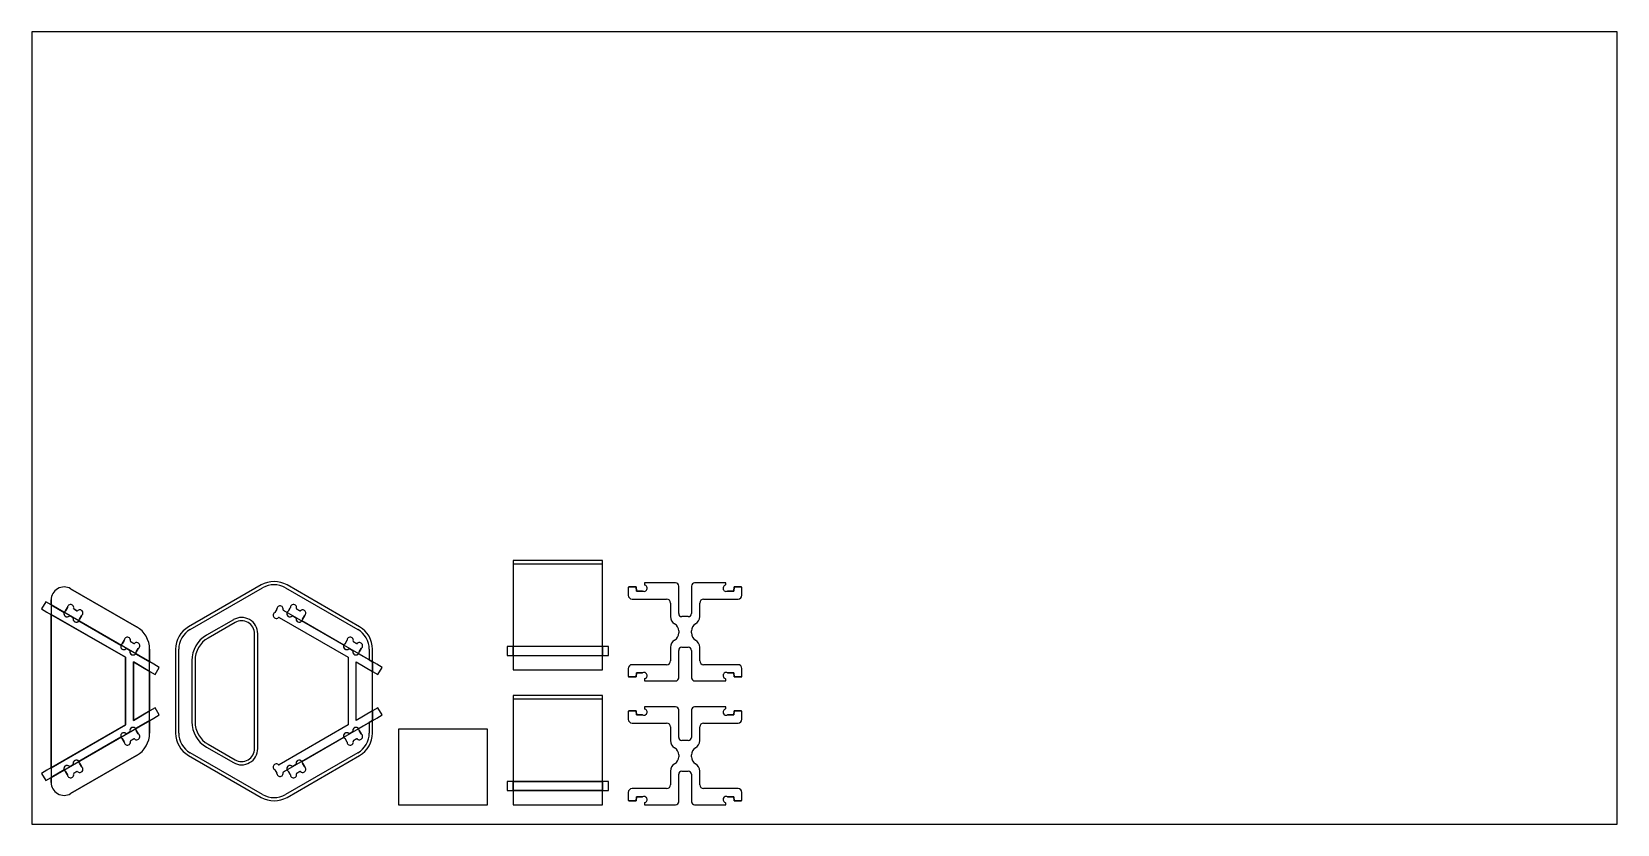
# Model space of a CAD drawing. Extents: x 0.2 to 96.2, y 0.1 to 48.1.
import ezdxf

# ---------------------------------------------------------------- set-up
doc = ezdxf.new("R2010")
doc.units = 0
doc.header["$MEASUREMENT"] = 0
doc.layers.get('0').update_dxf_attribs({"linetype": 'CONTINUOUS'})
for name, color, linetype in [('BOX_STOCK', 1, 'CONTINUOUS'), ('POCKETS', 171, 'CONTINUOUS'), ('PROFILES_INSIDE', 4, 'CONTINUOUS'), ('PROFILES_OUTSIDE', 6, 'CONTINUOUS')]:
    doc.layers.add(name, color=color, linetype=linetype)

msp = doc.modelspace()

# ---------------------------------------------------------------- linework, layer by layer
at = {"color": 7, "linetype": 'CONTINUOUS'}
for p, q in [((34.753, 16.091), (29.359, 16.091)), ((29.359, 16.091), (29.359, 15.894)), ((29.359, 15.894), (34.753, 15.894)), ((29.359, 15.894), (29.359, 10.89)), ((34.753, 15.894), (34.753, 16.091)), ((34.753, 10.89), (34.753, 15.894)), ((14.073, 14.613), (9.681, 12.077)), ((9.78, 11.906), (14.172, 14.442)), ((15.55, 14.442), (19.942, 11.906)), ((20.04, 12.077), (15.648, 14.613)), ((36.322, 14.454), (36.322, 13.991)), ((36.361, 14.493), (36.804, 14.493)), ((36.804, 14.493), (36.82, 14.247)), ((37.306, 14.739), (37.306, 14.636)), ((39.19, 14.739), (37.306, 14.739)), ((39.381, 12.886), (39.381, 14.549)), ((40.152, 14.549), (40.152, 12.886)), ((42.227, 14.739), (40.343, 14.739)), ((42.227, 14.636), (42.227, 14.739)), ((42.713, 14.247), (42.729, 14.493)), ((42.729, 14.493), (43.172, 14.493)), ((43.211, 13.991), (43.211, 14.454)), ((1.358, 13.401), (1.358, 13.703)), ((2.539, 14.385), (6.538, 12.077)), ((36.558, 13.755), (38.644, 13.755)), ((36.82, 14.247), (37.177, 14.247)), ((38.881, 13.519), (38.881, 12.695)), ((40.652, 12.695), (40.652, 13.519)), ((40.888, 13.755), (42.975, 13.755)), ((42.355, 14.247), (42.713, 14.247)), ((1.358, 13.401), (2.146, 12.946)), ((1.358, 13.401), (1.358, 12.824)), ((5.855, 10.228), (1.358, 12.824)), ((1.358, 3.531), (1.358, 12.824)), ((2.224, 13.041), (2.339, 13.24)), ((2.496, 12.736), (2.676, 12.632)), ((2.739, 13.157), (2.919, 13.053)), ((3.191, 12.747), (3.077, 12.549)), ((12.4, 12.51), (10.764, 11.565)), ((15.028, 13.156), (14.907, 12.946)), ((15.179, 12.641), (19.357, 10.228)), ((15.653, 12.943), (15.428, 13.073)), ((15.732, 13.038), (15.846, 13.237)), ((16.004, 12.733), (16.184, 12.629)), ((16.247, 13.154), (16.426, 13.05)), ((16.699, 12.745), (16.584, 12.546)), ((39.961, 12.695), (39.571, 12.695)), ((3.034, 12.433), (5.586, 10.96)), ((12.499, 12.34), (10.863, 11.395)), ((13.68, 4.697), (13.68, 11.658)), ((13.876, 4.697), (13.876, 11.658)), ((19.089, 10.96), (16.541, 12.43)), ((39.381, 11.829), (39.381, 11.708)), ((40.152, 11.708), (40.152, 11.829)), ((5.665, 11.055), (5.779, 11.253)), ((5.937, 10.749), (6.117, 10.646)), ((6.18, 11.17), (6.36, 11.066)), ((6.632, 10.761), (6.517, 10.563)), ((7.325, 10.713), (7.325, 9.956)), ((8.894, 10.713), (8.894, 5.642)), ((9.091, 5.642), (9.091, 10.713)), ((19.167, 11.055), (19.282, 11.253)), ((19.439, 10.749), (19.619, 10.646)), ((19.682, 11.17), (19.862, 11.066)), ((20.134, 10.761), (20.02, 10.563)), ((20.631, 10.713), (20.631, 10.069)), ((20.827, 9.956), (20.827, 10.713)), ((34.753, 10.89), (29.359, 10.89)), ((29.359, 10.337), (29.359, 10.89)), ((34.753, 10.89), (34.753, 10.337)), ((38.881, 10.842), (38.881, 10.018)), ((39.381, 8.989), (39.381, 10.651)), ((39.571, 10.842), (39.961, 10.842)), ((40.152, 10.651), (40.152, 8.989)), ((40.652, 10.018), (40.652, 10.842)), ((5.855, 6.127), (5.855, 10.228)), ((6.341, 9.948), (6.341, 6.407)), ((7.325, 9.379), (6.341, 9.948)), ((6.474, 10.447), (7.325, 9.956)), ((7.325, 9.379), (7.325, 9.956)), ((9.878, 10.031), (9.878, 6.324)), ((10.075, 10.031), (10.075, 6.324)), ((19.357, 10.228), (19.357, 6.127)), ((19.843, 6.407), (19.843, 9.948)), ((19.843, 9.948), (20.827, 9.379)), ((20.631, 10.069), (19.977, 10.447)), ((20.631, 10.069), (20.827, 9.956)), ((20.827, 9.956), (20.827, 9.379)), ((29.359, 10.337), (29.359, 9.474)), ((29.359, 10.337), (34.753, 10.337)), ((34.753, 9.474), (34.753, 10.337)), ((38.644, 9.782), (36.558, 9.782)), ((42.975, 9.782), (40.888, 9.782)), ((7.325, 9.379), (7.325, 6.976)), ((20.827, 6.976), (20.827, 9.379)), ((29.359, 9.474), (34.753, 9.474)), ((36.322, 9.546), (36.322, 9.083)), ((36.804, 9.044), (36.361, 9.044)), ((36.82, 9.29), (36.804, 9.044)), ((37.177, 9.29), (36.82, 9.29)), ((37.306, 8.902), (37.306, 8.798)), ((37.306, 8.798), (39.19, 8.798)), ((40.343, 8.798), (42.227, 8.798)), ((42.227, 8.798), (42.227, 8.902)), ((42.713, 9.29), (42.355, 9.29)), ((42.729, 9.044), (42.713, 9.29)), ((43.172, 9.044), (42.729, 9.044)), ((43.211, 9.083), (43.211, 9.546)), ((34.753, 7.905), (29.359, 7.905)), ((29.359, 7.905), (29.359, 7.708)), ((29.359, 7.708), (34.753, 7.708)), ((29.359, 7.708), (29.359, 2.704)), ((34.753, 7.708), (34.753, 7.905)), ((34.753, 2.704), (34.753, 7.708)), ((6.341, 6.407), (7.325, 6.976)), ((7.325, 6.399), (7.325, 6.976)), ((20.827, 6.976), (19.843, 6.407)), ((20.827, 6.976), (20.827, 6.399)), ((36.322, 6.944), (36.322, 6.481)), ((36.361, 6.983), (36.804, 6.983)), ((36.804, 6.983), (36.82, 6.737)), ((36.82, 6.737), (37.177, 6.737)), ((37.306, 7.229), (37.306, 7.125)), ((39.19, 7.229), (37.306, 7.229)), ((39.381, 5.376), (39.381, 7.038)), ((40.152, 7.038), (40.152, 5.376)), ((42.227, 7.229), (40.343, 7.229)), ((42.227, 7.125), (42.227, 7.229)), ((42.355, 6.737), (42.713, 6.737)), ((42.713, 6.737), (42.729, 6.983)), ((42.729, 6.983), (43.172, 6.983)), ((43.211, 6.481), (43.211, 6.944)), ((1.358, 3.531), (5.855, 6.127)), ((7.325, 6.399), (6.474, 5.908)), ((6.517, 5.792), (6.632, 5.594)), ((7.325, 6.399), (7.325, 5.642)), ((19.357, 6.127), (15.179, 3.714)), ((19.977, 5.908), (20.631, 6.285)), ((20.02, 5.792), (20.134, 5.594)), ((20.827, 6.399), (20.631, 6.285)), ((20.631, 6.285), (20.631, 5.642)), ((20.827, 5.642), (20.827, 6.399)), ((22.396, 5.877), (22.396, 1.288)), ((27.79, 5.877), (22.396, 5.877)), ((27.79, 1.288), (27.79, 5.877)), ((36.558, 6.245), (38.644, 6.245)), ((38.881, 6.009), (38.881, 5.185)), ((40.652, 5.185), (40.652, 6.009)), ((40.888, 6.245), (42.975, 6.245)), ((5.586, 5.395), (3.034, 3.921)), ((5.779, 5.102), (5.665, 5.3)), ((6.117, 5.709), (5.937, 5.605)), ((6.36, 5.289), (6.18, 5.185)), ((10.863, 4.96), (12.499, 4.015)), ((16.541, 3.924), (19.089, 5.395)), ((19.282, 5.102), (19.167, 5.3)), ((19.619, 5.709), (19.439, 5.605)), ((19.862, 5.289), (19.682, 5.185)), ((39.961, 5.185), (39.571, 5.185)), ((6.538, 4.278), (2.539, 1.97)), ((9.681, 4.278), (14.073, 1.742)), ((14.172, 1.913), (9.78, 4.448)), ((10.764, 4.789), (12.4, 3.845)), ((19.942, 4.448), (15.55, 1.913)), ((15.648, 1.742), (20.04, 4.278)), ((39.381, 4.319), (39.381, 4.198)), ((40.152, 4.198), (40.152, 4.319)), ((1.358, 3.531), (1.358, 2.954)), ((2.146, 3.409), (1.358, 2.954)), ((1.358, 2.651), (1.358, 2.954)), ((2.339, 3.115), (2.224, 3.314)), ((2.676, 3.723), (2.496, 3.619)), ((2.919, 3.302), (2.739, 3.198)), ((3.077, 3.806), (3.191, 3.607)), ((14.907, 3.409), (15.028, 3.199)), ((15.428, 3.282), (15.653, 3.412)), ((15.846, 3.118), (15.732, 3.317)), ((16.184, 3.726), (16.004, 3.622)), ((16.426, 3.305), (16.247, 3.201)), ((16.584, 3.809), (16.699, 3.61)), ((38.881, 3.332), (38.881, 2.508)), ((39.381, 1.478), (39.381, 3.141)), ((39.571, 3.332), (39.961, 3.332)), ((40.152, 3.141), (40.152, 1.478)), ((40.652, 2.508), (40.652, 3.332)), ((29.359, 2.704), (34.753, 2.704)), ((29.359, 2.151), (29.359, 2.704)), ((34.753, 2.151), (29.359, 2.151)), ((29.359, 2.151), (29.359, 1.288)), ((34.753, 2.704), (34.753, 2.151)), ((34.753, 1.288), (34.753, 2.151)), ((36.322, 2.036), (36.322, 1.573)), ((38.644, 2.272), (36.558, 2.272)), ((42.975, 2.272), (40.888, 2.272)), ((43.211, 1.573), (43.211, 2.036)), ((22.396, 1.288), (27.79, 1.288)), ((29.359, 1.288), (34.753, 1.288)), ((36.804, 1.534), (36.361, 1.534)), ((36.82, 1.78), (36.804, 1.534)), ((37.177, 1.78), (36.82, 1.78)), ((37.306, 1.391), (37.306, 1.288)), ((37.306, 1.288), (39.19, 1.288)), ((40.343, 1.288), (42.227, 1.288)), ((42.227, 1.288), (42.227, 1.391)), ((42.713, 1.78), (42.355, 1.78)), ((42.729, 1.534), (42.713, 1.78)), ((43.172, 1.534), (42.729, 1.534))]:
    msp.add_line(p, q, dxfattribs=at)
for centre, radius, start, end in [((2.146, 13.703), 0.787, 60, 180), ((14.861, 13.249), 1.575, 60, 120), ((14.861, 13.249), 1.378, 60, 120), ((36.361, 14.454), 0.0394, 90, 180), ((37.276, 14.416), 0.191, 244.7126, 72.45876), ((37.345, 14.636), 0.0394, 180, 252.45876), ((39.19, 14.549), 0.191, 0, 90), ((40.343, 14.549), 0.191, 90, 180), ((42.257, 14.416), 0.191, 107.54124, 295.2874), ((42.188, 14.636), 0.0394, 287.54124, 0), ((43.172, 14.454), 0.0394, 0, 90), ((36.558, 13.991), 0.236, 180, 270), ((37.177, 14.208), 0.0394, 64.7126, 90), ((38.644, 13.519), 0.236, 0, 90), ((40.888, 13.519), 0.236, 90, 180), ((42.355, 14.208), 0.0394, 90, 115.2874), ((42.975, 13.991), 0.236, 270, 0), ((2.321, 12.872), 0.191, 157.01939, 312.45876), ((2.321, 12.872), 0.191, 124.7126, 157.01939), ((2.19, 13.061), 0.0394, 304.7126, 330), ((2.305, 13.259), 0.0394, 330, 355.28738), ((2.534, 13.24), 0.191, 347.54124, 175.28738), ((2.477, 12.702), 0.0394, 60.00002, 132.45876), ((2.657, 12.598), 0.0394, 347.54124, 60.00002), ((2.881, 12.548), 0.191, 167.54124, 322.98059), ((2.759, 13.191), 0.0394, 167.54124, 240.00002), ((2.939, 13.087), 0.0394, 240.00002, 312.45876), ((3.094, 12.917), 0.191, 304.71263, 132.45876), ((2.881, 12.548), 0.191, 322.98059, 355.28741), ((3.111, 12.529), 0.0394, 150, 175.28741), ((3.225, 12.728), 0.0394, 124.71263, 150), ((12.892, 11.658), 0.984, 0, 120), ((15.004, 12.776), 0.191, 124.7126, 312.45876), ((14.873, 12.966), 0.0394, 304.7126, 330), ((14.994, 13.176), 0.0394, 330, 355.2874), ((15.223, 13.157), 0.191, 347.54124, 175.2874), ((15.159, 12.606), 0.0394, 60, 132.45876), ((15.448, 13.107), 0.0394, 167.54124, 240), ((15.829, 12.869), 0.191, 157.01939, 312.45876), ((15.829, 12.869), 0.191, 124.7126, 157.01939), ((15.697, 13.058), 0.0394, 304.7126, 330), ((15.812, 13.256), 0.0394, 330, 355.28738), ((16.041, 13.237), 0.191, 347.54124, 175.28738), ((15.984, 12.699), 0.0394, 60.00002, 132.45876), ((16.164, 12.595), 0.0394, 347.54124, 60.00002), ((16.389, 12.545), 0.191, 167.54124, 322.98059), ((16.266, 13.188), 0.0394, 167.54124, 240.00002), ((16.446, 13.084), 0.0394, 240.00002, 312.45876), ((16.602, 12.914), 0.191, 304.71263, 132.45876), ((16.389, 12.545), 0.191, 322.98059, 355.28741), ((16.618, 12.526), 0.0394, 150, 175.28741), ((16.733, 12.725), 0.0394, 124.71263, 150), ((39.381, 12.695), 0.5, 180, 240), ((39.571, 12.886), 0.191, 180, 270), ((39.961, 12.886), 0.191, 270, 0), ((40.152, 12.695), 0.5, 300, 0), ((5.75, 10.713), 1.575, 0, 60), ((10.469, 10.713), 1.575, 120, 180), ((10.469, 10.713), 1.378, 120, 180), ((11.65, 10.031), 1.772, 120, 180), ((12.892, 11.658), 0.787, 0, 120), ((19.253, 10.713), 1.378, 0, 60), ((19.253, 10.713), 1.575, 0, 60), ((38.881, 11.829), 0.5, 0, 60), ((38.881, 11.708), 0.5, 300, 0), ((40.652, 11.829), 0.5, 120, 180), ((40.652, 11.708), 0.5, 180, 240), ((5.762, 10.885), 0.191, 157.01939, 312.45876), ((5.762, 10.885), 0.191, 124.7126, 157.01939), ((5.631, 11.074), 0.0394, 304.7126, 330), ((5.745, 11.273), 0.0394, 330, 355.28738), ((5.975, 11.254), 0.191, 347.54124, 175.28738), ((5.917, 10.715), 0.0394, 60.00002, 132.45876), ((6.097, 10.611), 0.0394, 347.54124, 60.00002), ((6.322, 10.562), 0.191, 167.54124, 322.98059), ((6.2, 11.204), 0.0394, 167.54124, 240.00002), ((6.379, 11.1), 0.0394, 240.00002, 312.45876), ((6.535, 10.931), 0.191, 304.71263, 132.45876), ((6.666, 10.741), 0.0394, 124.71263, 150), ((11.65, 10.031), 1.575, 120, 180), ((19.264, 10.885), 0.191, 157.01939, 312.45876), ((19.264, 10.885), 0.191, 124.7126, 157.01939), ((19.133, 11.074), 0.0394, 304.7126, 330), ((19.248, 11.273), 0.0394, 330, 355.28738), ((19.477, 11.254), 0.191, 347.54124, 175.28738), ((19.42, 10.715), 0.0394, 60.00002, 132.45876), ((19.6, 10.611), 0.0394, 347.54124, 60.00002), ((19.824, 10.562), 0.191, 167.54124, 322.98059), ((19.702, 11.204), 0.0394, 167.54124, 240.00002), ((19.882, 11.1), 0.0394, 240.00002, 312.45876), ((20.037, 10.931), 0.191, 304.71263, 132.45876), ((20.168, 10.741), 0.0394, 124.71263, 150), ((39.381, 10.842), 0.5, 120, 180), ((39.571, 10.651), 0.191, 90, 180), ((39.961, 10.651), 0.191, 0, 90), ((40.152, 10.842), 0.5, 0, 60), ((6.322, 10.562), 0.191, 322.98059, 355.28741), ((6.551, 10.543), 0.0394, 150, 175.28741), ((19.824, 10.562), 0.191, 322.98059, 355.28741), ((20.054, 10.543), 0.0394, 150, 175.28741), ((36.558, 9.546), 0.236, 90, 180), ((38.644, 10.018), 0.236, 270, 0), ((40.888, 10.018), 0.236, 180, 270), ((42.975, 9.546), 0.236, 0, 90), ((36.361, 9.083), 0.0394, 180, 270), ((37.177, 9.329), 0.0394, 270, 295.2874), ((37.276, 9.121), 0.191, 287.54124, 115.2874), ((37.345, 8.902), 0.0394, 107.54124, 180), ((39.19, 8.989), 0.191, 270, 0), ((40.343, 8.989), 0.191, 180, 270), ((42.257, 9.121), 0.191, 64.7126, 252.45876), ((42.188, 8.902), 0.0394, 0, 72.45876), ((42.355, 9.329), 0.0394, 244.7126, 270), ((43.172, 9.083), 0.0394, 270, 0), ((36.361, 6.944), 0.0394, 90, 180), ((37.177, 6.698), 0.0394, 64.7126, 90), ((37.276, 6.906), 0.191, 244.7126, 72.45876), ((37.345, 7.125), 0.0394, 180, 252.45876), ((39.19, 7.038), 0.191, 0, 90), ((40.343, 7.038), 0.191, 90, 180), ((42.257, 6.906), 0.191, 107.54124, 295.2874), ((42.188, 7.125), 0.0394, 287.54124, 0), ((42.355, 6.698), 0.0394, 90, 115.2874), ((43.172, 6.944), 0.0394, 0, 90), ((6.322, 5.793), 0.191, 37.01939, 192.45876), ((6.322, 5.793), 0.191, 4.71263, 37.01939), ((6.551, 5.812), 0.0394, 184.71263, 210), ((11.65, 6.324), 1.772, 180, 240), ((11.65, 6.324), 1.575, 180, 240), ((19.824, 5.793), 0.191, 37.01939, 192.45876), ((19.824, 5.793), 0.191, 4.71263, 37.01939), ((20.054, 5.812), 0.0394, 184.71263, 210), ((36.558, 6.481), 0.236, 180, 270), ((38.644, 6.009), 0.236, 0, 90), ((40.888, 6.009), 0.236, 90, 180), ((42.975, 6.481), 0.236, 270, 0), ((5.762, 5.47), 0.191, 47.54124, 202.98059), ((5.762, 5.47), 0.191, 202.98059, 235.28738), ((5.631, 5.28), 0.0394, 30, 55.28738), ((5.745, 5.082), 0.0394, 4.7126, 30), ((5.975, 5.101), 0.191, 184.7126, 12.45876), ((5.917, 5.64), 0.0394, 227.54124, 300.00002), ((6.097, 5.743), 0.0394, 300.00002, 12.45876), ((6.2, 5.151), 0.0394, 120.00002, 192.45876), ((6.379, 5.254), 0.0394, 47.54124, 120.00002), ((6.535, 5.424), 0.191, 227.54124, 55.28741), ((5.75, 5.642), 1.575, 300, 0), ((6.666, 5.614), 0.0394, 210, 235.28741), ((10.469, 5.642), 1.575, 180, 240), ((10.469, 5.642), 1.378, 180, 240), ((19.264, 5.47), 0.191, 47.54124, 202.98059), ((19.264, 5.47), 0.191, 202.98059, 235.28738), ((19.133, 5.28), 0.0394, 30, 55.28738), ((19.248, 5.082), 0.0394, 4.7126, 30), ((19.477, 5.101), 0.191, 184.7126, 12.45876), ((19.42, 5.64), 0.0394, 227.54124, 300.00002), ((19.6, 5.743), 0.0394, 300.00002, 12.45876), ((19.702, 5.151), 0.0394, 120.00002, 192.45876), ((19.882, 5.254), 0.0394, 47.54124, 120.00002), ((20.037, 5.424), 0.191, 227.54124, 55.28741), ((19.253, 5.642), 1.378, 300, 0), ((19.253, 5.642), 1.575, 300, 0), ((20.168, 5.614), 0.0394, 210, 235.28741), ((39.381, 5.185), 0.5, 180, 240), ((39.571, 5.376), 0.191, 180, 270), ((39.961, 5.376), 0.191, 270, 0), ((40.152, 5.185), 0.5, 300, 0), ((2.881, 3.807), 0.191, 37.01939, 192.45876), ((2.881, 3.807), 0.191, 4.71263, 37.01939), ((12.892, 4.697), 0.984, 240, 0), ((12.892, 4.697), 0.787, 240, 0), ((16.389, 3.809), 0.191, 37.01939, 192.45876), ((16.389, 3.809), 0.191, 4.71263, 37.01939), ((38.881, 4.319), 0.5, 0, 60), ((38.881, 4.198), 0.5, 300, 0), ((40.652, 4.319), 0.5, 120, 180), ((40.652, 4.198), 0.5, 180, 240), ((2.321, 3.483), 0.191, 47.54124, 202.98059), ((2.321, 3.483), 0.191, 202.98059, 235.28738), ((2.19, 3.294), 0.0394, 30, 55.28738), ((2.305, 3.096), 0.0394, 4.7126, 30), ((2.534, 3.114), 0.191, 184.7126, 12.45876), ((2.477, 3.653), 0.0394, 227.54124, 300.00002), ((2.657, 3.757), 0.0394, 300.00002, 12.45876), ((2.759, 3.164), 0.0394, 120.00002, 192.45876), ((2.939, 3.268), 0.0394, 47.54124, 120.00002), ((3.094, 3.438), 0.191, 227.54124, 55.28741), ((3.111, 3.825), 0.0394, 184.71263, 210), ((3.225, 3.627), 0.0394, 210, 235.28741), ((15.004, 3.578), 0.191, 47.54124, 235.2874), ((14.873, 3.389), 0.0394, 30, 55.2874), ((14.994, 3.179), 0.0394, 4.7126, 30), ((15.223, 3.198), 0.191, 184.7126, 12.45876), ((15.159, 3.748), 0.0394, 227.54124, 300), ((15.448, 3.248), 0.0394, 120, 192.45876), ((15.829, 3.486), 0.191, 47.54124, 202.98059), ((15.829, 3.486), 0.191, 202.98059, 235.28738), ((15.697, 3.297), 0.0394, 30, 55.28738), ((15.812, 3.098), 0.0394, 4.7126, 30), ((16.041, 3.117), 0.191, 184.7126, 12.45876), ((15.984, 3.656), 0.0394, 227.54124, 300.00002), ((16.164, 3.76), 0.0394, 300.00002, 12.45876), ((16.266, 3.167), 0.0394, 120.00002, 192.45876), ((16.446, 3.271), 0.0394, 47.54124, 120.00002), ((16.602, 3.441), 0.191, 227.54124, 55.28741), ((16.618, 3.828), 0.0394, 184.71263, 210), ((16.733, 3.63), 0.0394, 210, 235.28741), ((39.381, 3.332), 0.5, 120, 180), ((39.571, 3.141), 0.191, 90, 180), ((39.961, 3.141), 0.191, 0, 90), ((40.152, 3.332), 0.5, 0, 60), ((2.146, 2.651), 0.787, 180, 300), ((36.558, 2.036), 0.236, 90, 180), ((38.644, 2.508), 0.236, 270, 0), ((40.888, 2.508), 0.236, 180, 270), ((42.975, 2.036), 0.236, 0, 90), ((14.861, 3.106), 1.575, 240, 300), ((14.861, 3.106), 1.378, 240, 300), ((36.361, 1.573), 0.0394, 180, 270), ((37.177, 1.819), 0.0394, 270, 295.2874), ((37.276, 1.611), 0.191, 287.54124, 115.2874), ((37.345, 1.391), 0.0394, 107.54124, 180), ((39.19, 1.478), 0.191, 270, 0), ((40.343, 1.478), 0.191, 180, 270), ((42.257, 1.611), 0.191, 64.7126, 252.45876), ((42.188, 1.391), 0.0394, 0, 72.45876), ((42.355, 1.819), 0.0394, 244.7126, 270), ((43.172, 1.573), 0.0394, 270, 0)]:
    msp.add_arc(centre, radius, start, end, dxfattribs=at)
at = {"layer": 'BOX_STOCK'}
for p, q in [((96.243, 48.141), (0.18, 48.141)), ((0.18, 48.141), (0.18, 0.109)), ((96.243, 0.109), (96.243, 48.141)), ((0.18, 0.109), (96.243, 0.109))]:
    msp.add_line(p, q, dxfattribs=at)
at = {"layer": 'POCKETS'}
for p, q in [((1.029, 13.591), (0.779, 13.159)), ((1.353, 13.403), (1.029, 13.591)), ((0.779, 13.159), (1.104, 12.971)), ((1.104, 12.971), (5.855, 10.228)), ((7.58, 9.809), (1.353, 13.403)), ((15.028, 13.156), (14.907, 12.946)), ((15.179, 12.641), (19.357, 10.228)), ((21.082, 9.809), (15.428, 13.073)), ((35.128, 10.89), (28.984, 10.89)), ((28.984, 10.89), (28.984, 10.337)), ((35.128, 10.337), (35.128, 10.89)), ((5.855, 10.228), (5.855, 6.127)), ((6.341, 9.948), (7.33, 9.376)), ((6.341, 6.407), (6.341, 9.948)), ((7.904, 9.621), (7.58, 9.809)), ((7.655, 9.189), (7.904, 9.621)), ((19.357, 10.228), (19.357, 6.127)), ((19.843, 6.407), (19.843, 9.948)), ((19.843, 9.948), (20.832, 9.376)), ((21.407, 9.621), (21.082, 9.809)), ((21.157, 9.189), (21.407, 9.621)), ((28.984, 10.337), (35.128, 10.337)), ((7.33, 9.376), (7.655, 9.189)), ((20.832, 9.376), (21.157, 9.189)), ((7.33, 6.978), (6.341, 6.407)), ((7.655, 7.166), (7.33, 6.978)), ((7.58, 6.546), (7.904, 6.734)), ((7.904, 6.734), (7.655, 7.166)), ((20.832, 6.978), (19.843, 6.407)), ((21.157, 7.166), (20.832, 6.978)), ((21.082, 6.546), (21.407, 6.734)), ((21.407, 6.734), (21.157, 7.166)), ((5.855, 6.127), (1.104, 3.384)), ((1.353, 2.951), (7.58, 6.546)), ((19.357, 6.127), (15.179, 3.714)), ((15.428, 3.282), (21.082, 6.546)), ((1.104, 3.384), (0.779, 3.196)), ((0.779, 3.196), (1.029, 2.764)), ((1.029, 2.764), (1.353, 2.951)), ((14.907, 3.409), (15.028, 3.199)), ((35.128, 2.704), (28.984, 2.704)), ((28.984, 2.704), (28.984, 2.151)), ((28.984, 2.151), (35.128, 2.151)), ((35.128, 2.151), (35.128, 2.704))]:
    msp.add_line(p, q, dxfattribs=at)
for centre, radius, start, end in [((15.004, 12.776), 0.191, 124.7126, 312.45876), ((14.873, 12.966), 0.0394, 304.7126, 330), ((14.994, 13.176), 0.0394, 330, 355.2874), ((15.223, 13.157), 0.191, 347.54124, 175.2874), ((15.159, 12.606), 0.0394, 60, 132.45876), ((15.448, 13.107), 0.0394, 167.54124, 240), ((15.004, 3.578), 0.191, 47.54124, 235.2874), ((14.873, 3.389), 0.0394, 30, 55.2874), ((14.994, 3.179), 0.0394, 4.7126, 30), ((15.223, 3.198), 0.191, 184.7126, 12.45876), ((15.159, 3.748), 0.0394, 227.54124, 300), ((15.448, 3.248), 0.0394, 120, 192.45876)]:
    msp.add_arc(centre, radius, start, end, dxfattribs=at)
at = {"layer": 'PROFILES_INSIDE'}
for p, q in [((2.339, 13.24), (2.224, 13.041)), ((2.496, 12.736), (2.676, 12.632)), ((2.919, 13.053), (2.739, 13.157)), ((3.077, 12.549), (3.191, 12.747)), ((15.846, 13.237), (15.732, 13.038)), ((16.004, 12.733), (16.184, 12.629)), ((16.426, 13.05), (16.247, 13.154)), ((16.584, 12.546), (16.699, 12.745)), ((12.499, 12.34), (10.863, 11.395)), ((13.68, 4.697), (13.68, 11.658)), ((5.779, 11.253), (5.665, 11.055)), ((5.937, 10.749), (6.117, 10.646)), ((6.36, 11.066), (6.18, 11.17)), ((6.517, 10.563), (6.632, 10.761)), ((19.282, 11.253), (19.167, 11.055)), ((19.439, 10.749), (19.619, 10.646)), ((19.862, 11.066), (19.682, 11.17)), ((20.02, 10.563), (20.134, 10.761)), ((10.075, 10.031), (10.075, 6.324)), ((6.632, 5.594), (6.517, 5.792)), ((20.134, 5.594), (20.02, 5.792)), ((5.665, 5.3), (5.779, 5.102)), ((6.117, 5.709), (5.937, 5.605)), ((6.18, 5.185), (6.36, 5.289)), ((10.863, 4.96), (12.499, 4.015)), ((19.167, 5.3), (19.282, 5.102)), ((19.619, 5.709), (19.439, 5.605)), ((19.682, 5.185), (19.862, 5.289)), ((2.224, 3.314), (2.339, 3.115)), ((2.676, 3.723), (2.496, 3.619)), ((2.739, 3.198), (2.919, 3.302)), ((3.191, 3.607), (3.077, 3.806)), ((15.732, 3.317), (15.846, 3.118)), ((16.184, 3.726), (16.004, 3.622)), ((16.247, 3.201), (16.426, 3.305)), ((16.699, 3.61), (16.584, 3.809))]:
    msp.add_line(p, q, dxfattribs=at)
for centre, radius, start, end in [((2.321, 12.872), 0.191, 124.7126, 312.45876), ((2.19, 13.061), 0.0394, 304.7126, 330), ((2.305, 13.259), 0.0394, 330, 355.28738), ((2.534, 13.24), 0.191, 347.54124, 175.28738), ((2.477, 12.702), 0.0394, 60.00002, 132.45876), ((2.657, 12.598), 0.0394, 347.54124, 60.00002), ((2.881, 12.548), 0.191, 167.54124, 355.28741), ((2.759, 13.191), 0.0394, 167.54124, 240.00002), ((2.939, 13.087), 0.0394, 240.00002, 312.45876), ((3.094, 12.917), 0.191, 304.71263, 132.45876), ((3.111, 12.529), 0.0394, 150, 175.28741), ((3.225, 12.728), 0.0394, 124.71263, 150), ((15.829, 12.869), 0.191, 124.7126, 312.45876), ((15.697, 13.058), 0.0394, 304.7126, 330), ((15.812, 13.256), 0.0394, 330, 355.28738), ((16.041, 13.237), 0.191, 347.54124, 175.28738), ((15.984, 12.699), 0.0394, 60.00002, 132.45876), ((16.164, 12.595), 0.0394, 347.54124, 60.00002), ((16.389, 12.545), 0.191, 167.54124, 355.28741), ((16.266, 13.188), 0.0394, 167.54124, 240.00002), ((16.446, 13.084), 0.0394, 240.00002, 312.45876), ((16.602, 12.914), 0.191, 304.71263, 132.45876), ((16.618, 12.526), 0.0394, 150, 175.28741), ((16.733, 12.725), 0.0394, 124.71263, 150), ((12.892, 11.658), 0.787, 0, 120), ((5.762, 10.885), 0.191, 124.7126, 312.45876), ((5.631, 11.074), 0.0394, 304.7126, 330), ((5.745, 11.273), 0.0394, 330, 355.28738), ((5.975, 11.254), 0.191, 347.54124, 175.28738), ((5.917, 10.715), 0.0394, 60.00002, 132.45876), ((6.097, 10.611), 0.0394, 347.54124, 60.00002), ((6.322, 10.562), 0.191, 167.54124, 355.28741), ((6.2, 11.204), 0.0394, 167.54124, 240.00002), ((6.379, 11.1), 0.0394, 240.00002, 312.45876), ((6.535, 10.931), 0.191, 304.71263, 132.45876), ((6.666, 10.741), 0.0394, 124.71263, 150), ((11.65, 10.031), 1.575, 120, 180), ((19.264, 10.885), 0.191, 124.7126, 312.45876), ((19.133, 11.074), 0.0394, 304.7126, 330), ((19.248, 11.273), 0.0394, 330, 355.28738), ((19.477, 11.254), 0.191, 347.54124, 175.28738), ((19.42, 10.715), 0.0394, 60.00002, 132.45876), ((19.6, 10.611), 0.0394, 347.54124, 60.00002), ((19.824, 10.562), 0.191, 167.54124, 355.28741), ((19.702, 11.204), 0.0394, 167.54124, 240.00002), ((19.882, 11.1), 0.0394, 240.00002, 312.45876), ((20.037, 10.931), 0.191, 304.71263, 132.45876), ((20.168, 10.741), 0.0394, 124.71263, 150), ((6.551, 10.543), 0.0394, 150, 175.28741), ((20.054, 10.543), 0.0394, 150, 175.28741), ((6.322, 5.793), 0.191, 4.71263, 192.45876), ((6.551, 5.812), 0.0394, 184.71263, 210), ((11.65, 6.324), 1.575, 180, 240), ((19.824, 5.793), 0.191, 4.71263, 192.45876), ((20.054, 5.812), 0.0394, 184.71263, 210), ((5.762, 5.47), 0.191, 47.54124, 235.28738), ((5.631, 5.28), 0.0394, 30, 55.28738), ((5.745, 5.082), 0.0394, 4.7126, 30), ((5.975, 5.101), 0.191, 184.7126, 12.45876), ((5.917, 5.64), 0.0394, 227.54124, 300.00002), ((6.097, 5.743), 0.0394, 300.00002, 12.45876), ((6.2, 5.151), 0.0394, 120.00002, 192.45876), ((6.379, 5.254), 0.0394, 47.54124, 120.00002), ((6.535, 5.424), 0.191, 227.54124, 55.28741), ((6.666, 5.614), 0.0394, 210, 235.28741), ((19.264, 5.47), 0.191, 47.54124, 235.28738), ((19.133, 5.28), 0.0394, 30, 55.28738), ((19.248, 5.082), 0.0394, 4.7126, 30), ((19.477, 5.101), 0.191, 184.7126, 12.45876), ((19.42, 5.64), 0.0394, 227.54124, 300.00002), ((19.6, 5.743), 0.0394, 300.00002, 12.45876), ((19.702, 5.151), 0.0394, 120.00002, 192.45876), ((19.882, 5.254), 0.0394, 47.54124, 120.00002), ((20.037, 5.424), 0.191, 227.54124, 55.28741), ((20.168, 5.614), 0.0394, 210, 235.28741), ((2.881, 3.807), 0.191, 4.71263, 192.45876), ((12.892, 4.697), 0.787, 240, 0), ((16.389, 3.809), 0.191, 4.71263, 192.45876), ((2.321, 3.483), 0.191, 47.54124, 235.28738), ((2.19, 3.294), 0.0394, 30, 55.28738), ((2.305, 3.096), 0.0394, 4.7126, 30), ((2.534, 3.114), 0.191, 184.7126, 12.45876), ((2.477, 3.653), 0.0394, 227.54124, 300.00002), ((2.657, 3.757), 0.0394, 300.00002, 12.45876), ((2.759, 3.164), 0.0394, 120.00002, 192.45876), ((2.939, 3.268), 0.0394, 47.54124, 120.00002), ((3.094, 3.438), 0.191, 227.54124, 55.28741), ((3.111, 3.825), 0.0394, 184.71263, 210), ((3.225, 3.627), 0.0394, 210, 235.28741), ((15.829, 3.486), 0.191, 47.54124, 235.28738), ((15.697, 3.297), 0.0394, 30, 55.28738), ((15.812, 3.098), 0.0394, 4.7126, 30), ((16.041, 3.117), 0.191, 184.7126, 12.45876), ((15.984, 3.656), 0.0394, 227.54124, 300.00002), ((16.164, 3.76), 0.0394, 300.00002, 12.45876), ((16.266, 3.167), 0.0394, 120.00002, 192.45876), ((16.446, 3.271), 0.0394, 47.54124, 120.00002), ((16.602, 3.441), 0.191, 227.54124, 55.28741), ((16.618, 3.828), 0.0394, 184.71263, 210), ((16.733, 3.63), 0.0394, 210, 235.28741)]:
    msp.add_arc(centre, radius, start, end, dxfattribs=at)
at = {"layer": 'PROFILES_OUTSIDE'}
for p, q in [((29.359, 16.091), (29.359, 9.474)), ((34.753, 16.091), (29.359, 16.091)), ((34.753, 9.474), (34.753, 16.091)), ((14.073, 14.613), (9.681, 12.077)), ((20.04, 12.077), (15.648, 14.613)), ((36.322, 14.454), (36.322, 13.991)), ((36.804, 14.493), (36.361, 14.493)), ((36.82, 14.247), (36.804, 14.493)), ((37.306, 14.739), (37.306, 14.636)), ((39.19, 14.739), (37.306, 14.739)), ((39.381, 12.886), (39.381, 14.549)), ((40.152, 14.549), (40.152, 12.886)), ((42.227, 14.739), (40.343, 14.739)), ((42.227, 14.636), (42.227, 14.739)), ((42.729, 14.493), (42.713, 14.247)), ((43.172, 14.493), (42.729, 14.493)), ((43.211, 13.991), (43.211, 14.454)), ((1.358, 13.703), (1.358, 2.651)), ((6.538, 12.077), (2.539, 14.385)), ((36.558, 13.755), (38.644, 13.755)), ((37.177, 14.247), (36.82, 14.247)), ((38.881, 13.519), (38.881, 12.695)), ((40.652, 12.695), (40.652, 13.519)), ((40.888, 13.755), (42.975, 13.755)), ((42.713, 14.247), (42.355, 14.247)), ((39.961, 12.695), (39.571, 12.695)), ((39.381, 11.829), (39.381, 11.708)), ((40.152, 11.708), (40.152, 11.829)), ((7.325, 5.642), (7.325, 10.713)), ((8.894, 10.713), (8.894, 5.642)), ((20.827, 5.642), (20.827, 10.713)), ((38.881, 10.842), (38.881, 10.018)), ((39.381, 8.989), (39.381, 10.651)), ((39.571, 10.842), (39.961, 10.842)), ((40.152, 10.651), (40.152, 8.989)), ((40.652, 10.018), (40.652, 10.842)), ((38.644, 9.782), (36.558, 9.782)), ((42.975, 9.782), (40.888, 9.782)), ((29.359, 9.474), (34.753, 9.474)), ((36.322, 9.546), (36.322, 9.083)), ((36.361, 9.044), (36.804, 9.044)), ((36.804, 9.044), (36.82, 9.29)), ((36.82, 9.29), (37.177, 9.29)), ((37.306, 8.902), (37.306, 8.798)), ((37.306, 8.798), (39.19, 8.798)), ((40.343, 8.798), (42.227, 8.798)), ((42.227, 8.798), (42.227, 8.902)), ((42.355, 9.29), (42.713, 9.29)), ((42.713, 9.29), (42.729, 9.044)), ((42.729, 9.044), (43.172, 9.044)), ((43.211, 9.083), (43.211, 9.546)), ((34.753, 7.905), (29.359, 7.905)), ((29.359, 7.905), (29.359, 1.288)), ((34.753, 1.288), (34.753, 7.905)), ((36.322, 6.944), (36.322, 6.481)), ((36.804, 6.983), (36.361, 6.983)), ((36.82, 6.737), (36.804, 6.983)), ((37.177, 6.737), (36.82, 6.737)), ((37.306, 7.229), (37.306, 7.125)), ((39.19, 7.229), (37.306, 7.229)), ((39.381, 5.376), (39.381, 7.038)), ((40.152, 7.038), (40.152, 5.376)), ((42.227, 7.229), (40.343, 7.229)), ((42.227, 7.125), (42.227, 7.229)), ((42.713, 6.737), (42.355, 6.737)), ((42.729, 6.983), (42.713, 6.737)), ((43.172, 6.983), (42.729, 6.983)), ((43.211, 6.481), (43.211, 6.944)), ((27.79, 5.877), (22.396, 5.877)), ((22.396, 5.877), (22.396, 1.288)), ((27.79, 1.288), (27.79, 5.877)), ((36.558, 6.245), (38.644, 6.245)), ((38.881, 6.009), (38.881, 5.185)), ((40.652, 5.185), (40.652, 6.009)), ((40.888, 6.245), (42.975, 6.245)), ((39.961, 5.185), (39.571, 5.185)), ((2.539, 1.97), (6.538, 4.278)), ((9.681, 4.278), (14.073, 1.742)), ((15.648, 1.742), (20.04, 4.278)), ((39.381, 4.319), (39.381, 4.198)), ((40.152, 4.198), (40.152, 4.319)), ((38.881, 3.332), (38.881, 2.508)), ((39.381, 1.478), (39.381, 3.141)), ((39.571, 3.332), (39.961, 3.332)), ((40.152, 3.141), (40.152, 1.478)), ((40.652, 2.508), (40.652, 3.332)), ((36.322, 2.036), (36.322, 1.573)), ((38.644, 2.272), (36.558, 2.272)), ((42.975, 2.272), (40.888, 2.272)), ((43.211, 1.573), (43.211, 2.036)), ((22.396, 1.288), (27.79, 1.288)), ((29.359, 1.288), (34.753, 1.288)), ((36.361, 1.534), (36.804, 1.534)), ((36.804, 1.534), (36.82, 1.78)), ((36.82, 1.78), (37.177, 1.78)), ((37.306, 1.391), (37.306, 1.288)), ((37.306, 1.288), (39.19, 1.288)), ((40.343, 1.288), (42.227, 1.288)), ((42.227, 1.288), (42.227, 1.391)), ((42.355, 1.78), (42.713, 1.78)), ((42.713, 1.78), (42.729, 1.534)), ((42.729, 1.534), (43.172, 1.534))]:
    msp.add_line(p, q, dxfattribs=at)
for centre, radius, start, end in [((2.146, 13.703), 0.787, 60, 180), ((14.861, 13.249), 1.575, 60, 120), ((36.361, 14.454), 0.0394, 90, 180), ((37.276, 14.416), 0.191, 244.7126, 72.45876), ((37.345, 14.636), 0.0394, 180, 252.45876), ((39.19, 14.549), 0.191, 0, 90), ((40.343, 14.549), 0.191, 90, 180), ((42.257, 14.416), 0.191, 107.54124, 295.2874), ((42.188, 14.636), 0.0394, 287.54124, 0), ((43.172, 14.454), 0.0394, 0, 90), ((36.558, 13.991), 0.236, 180, 270), ((37.177, 14.208), 0.0394, 64.7126, 90), ((38.644, 13.519), 0.236, 0, 90), ((40.888, 13.519), 0.236, 90, 180), ((42.355, 14.208), 0.0394, 90, 115.2874), ((42.975, 13.991), 0.236, 270, 0), ((39.381, 12.695), 0.5, 180, 240), ((39.571, 12.886), 0.191, 180, 270), ((39.961, 12.886), 0.191, 270, 0), ((40.152, 12.695), 0.5, 300, 0), ((5.75, 10.713), 1.575, 0, 60), ((10.469, 10.713), 1.575, 120, 180), ((19.253, 10.713), 1.575, 0, 60), ((38.881, 11.829), 0.5, 0, 60), ((38.881, 11.708), 0.5, 300, 0), ((40.652, 11.829), 0.5, 120, 180), ((40.652, 11.708), 0.5, 180, 240), ((39.381, 10.842), 0.5, 120, 180), ((39.571, 10.651), 0.191, 90, 180), ((39.961, 10.651), 0.191, 0, 90), ((40.152, 10.842), 0.5, 0, 60), ((36.558, 9.546), 0.236, 90, 180), ((38.644, 10.018), 0.236, 270, 0), ((40.888, 10.018), 0.236, 180, 270), ((42.975, 9.546), 0.236, 0, 90), ((36.361, 9.083), 0.0394, 180, 270), ((37.177, 9.329), 0.0394, 270, 295.2874), ((37.276, 9.121), 0.191, 287.54124, 115.2874), ((37.345, 8.902), 0.0394, 107.54124, 180), ((39.19, 8.989), 0.191, 270, 0), ((40.343, 8.989), 0.191, 180, 270), ((42.257, 9.121), 0.191, 64.7126, 252.45876), ((42.188, 8.902), 0.0394, 0, 72.45876), ((42.355, 9.329), 0.0394, 244.7126, 270), ((43.172, 9.083), 0.0394, 270, 0), ((36.361, 6.944), 0.0394, 90, 180), ((37.177, 6.698), 0.0394, 64.7126, 90), ((37.276, 6.906), 0.191, 244.7126, 72.45876), ((37.345, 7.125), 0.0394, 180, 252.45876), ((39.19, 7.038), 0.191, 0, 90), ((40.343, 7.038), 0.191, 90, 180), ((42.257, 6.906), 0.191, 107.54124, 295.2874), ((42.188, 7.125), 0.0394, 287.54124, 0), ((42.355, 6.698), 0.0394, 90, 115.2874), ((43.172, 6.944), 0.0394, 0, 90), ((36.558, 6.481), 0.236, 180, 270), ((38.644, 6.009), 0.236, 0, 90), ((40.888, 6.009), 0.236, 90, 180), ((42.975, 6.481), 0.236, 270, 0), ((5.75, 5.642), 1.575, 300, 0), ((10.469, 5.642), 1.575, 180, 240), ((19.253, 5.642), 1.575, 300, 0), ((39.381, 5.185), 0.5, 180, 240), ((39.571, 5.376), 0.191, 180, 270), ((39.961, 5.376), 0.191, 270, 0), ((40.152, 5.185), 0.5, 300, 0), ((38.881, 4.319), 0.5, 0, 60), ((38.881, 4.198), 0.5, 300, 0), ((40.652, 4.319), 0.5, 120, 180), ((40.652, 4.198), 0.5, 180, 240), ((39.381, 3.332), 0.5, 120, 180), ((39.571, 3.141), 0.191, 90, 180), ((39.961, 3.141), 0.191, 0, 90), ((40.152, 3.332), 0.5, 0, 60), ((2.146, 2.651), 0.787, 180, 300), ((2.146, 2.651), 0.787, 180, 300), ((36.558, 2.036), 0.236, 90, 180), ((38.644, 2.508), 0.236, 270, 0), ((40.888, 2.508), 0.236, 180, 270), ((42.975, 2.036), 0.236, 0, 90), ((14.861, 3.106), 1.575, 240, 300), ((36.361, 1.573), 0.0394, 180, 270), ((37.177, 1.819), 0.0394, 270, 295.2874), ((37.276, 1.611), 0.191, 287.54124, 115.2874), ((37.345, 1.391), 0.0394, 107.54124, 180), ((39.19, 1.478), 0.191, 270, 0), ((40.343, 1.478), 0.191, 180, 270), ((42.257, 1.611), 0.191, 64.7126, 252.45876), ((42.188, 1.391), 0.0394, 0, 72.45876), ((42.355, 1.819), 0.0394, 244.7126, 270), ((43.172, 1.573), 0.0394, 270, 0)]:
    msp.add_arc(centre, radius, start, end, dxfattribs=at)

doc.saveas('drawing.dxf')
